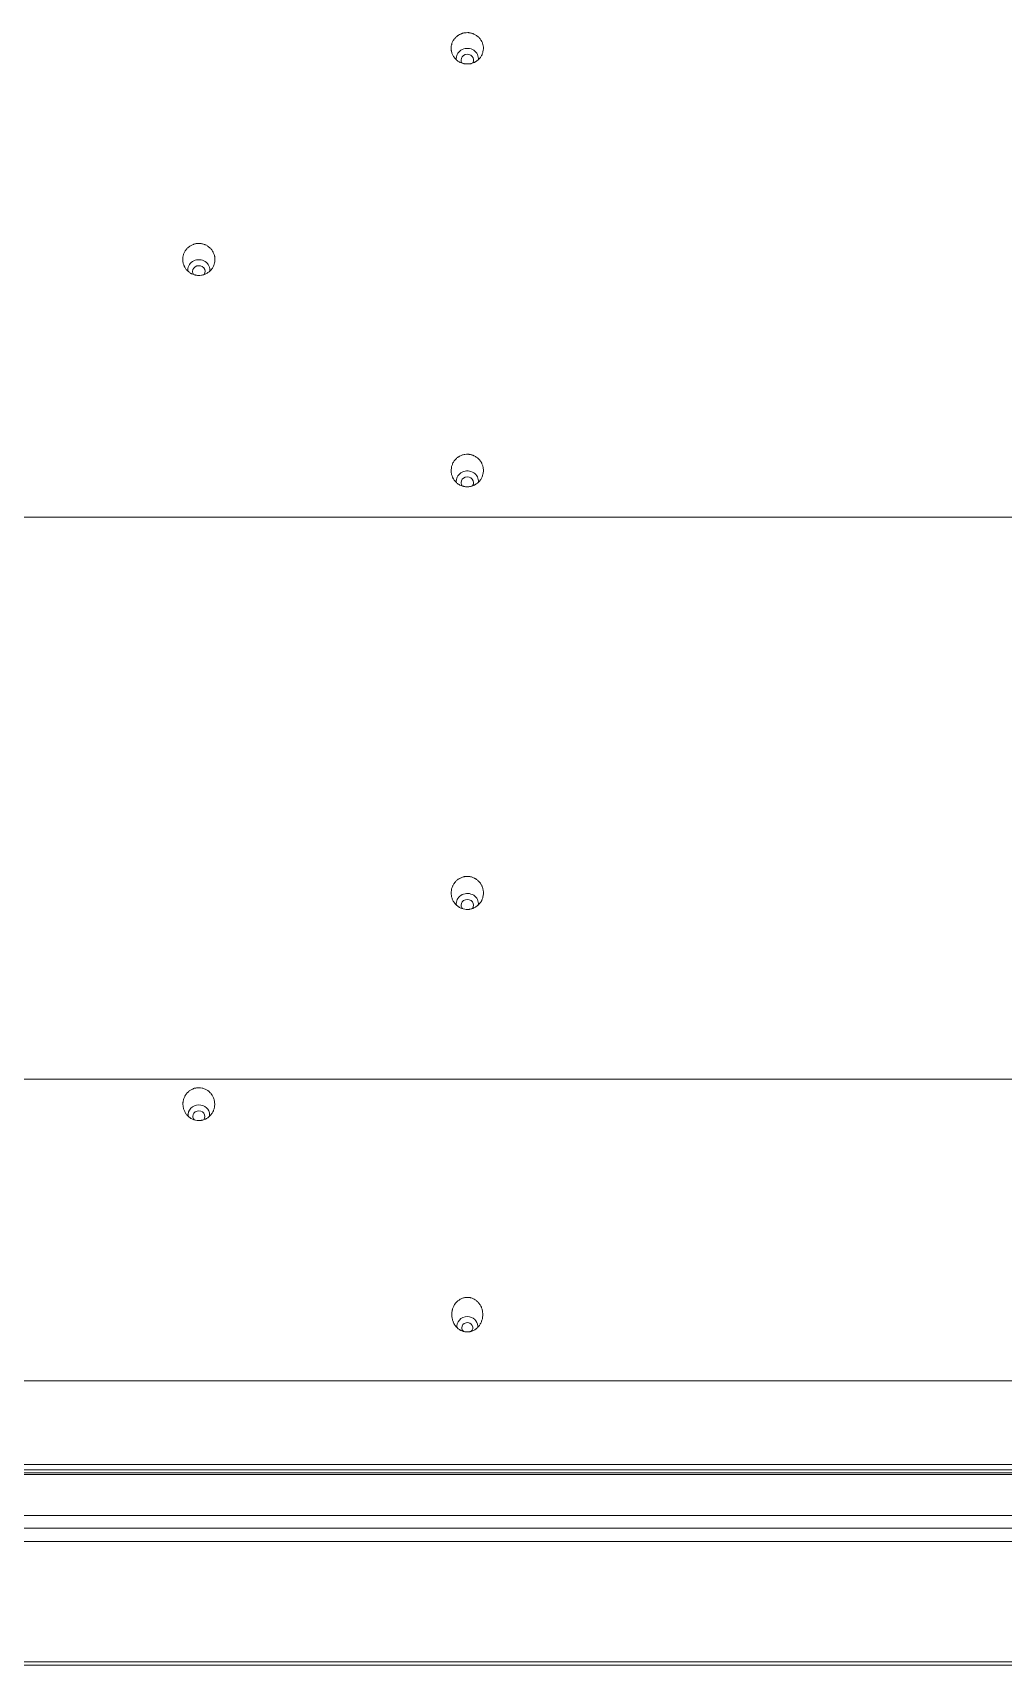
# Model space of a CAD drawing. Header units: inches. Extents: x 3778 to 56227, y -16914 to 35091.
# Drawn here: x 12644.5 to 12704.4, y 8364.6 to 8465.4 of the extents above; entities that cross this region are included whole.
import ezdxf

# ---------------------------------------------------------------- set-up
doc = ezdxf.new("R2010")
doc.units = ezdxf.units.IN
doc.header["$LTSCALE"] = 100
doc.header["$MEASUREMENT"] = 0
doc.layers.add('mark-B', color=2, linetype='Continuous', lineweight=20)
doc.layers.add('RC-LIGHT', color=7, linetype='Continuous')

# ---------------------------------------------------------------- blocks, each defined once
blk = doc.blocks.new('무풍1way 일반')
at = {"layer": 'mark-B'}
for centre, major_axis, start_param, end_param in [((-128.03, -411.21), (-0.641, 0), 6.140244, 6.283185), ((-128.03, -411.21), (-0.641, 0), 0, 1.570794), ((-128.03, -411.11), (0.346, 0), 2.274711, 6.283185), ((-128.03, -411.21), (-0.641, 0), 1.570794, 3.322627), ((-128.03, -411.11), (0.346, 0), 0, 0.786376), ((-111.46, -424.26), (-0.666, 0), 6.13553, 6.283185), ((-111.46, -424.26), (-0.666, 0), 0, 1.5708), ((-111.46, -424.16), (0.372, 0), 2.50954, 6.283185), ((-111.46, -424.26), (-0.666, 0), 1.570794, 3.286499), ((-111.46, -424.16), (0.372, 0), 0, 0.653554), ((-128.03, -437.3), (-0.681, 0), 6.121197, 6.283185), ((-128.03, -437.3), (-0.681, 0), 0, 3.287283), ((-128.03, -437.2), (0.387, 0), 2.50895, 6.283185), ((-128.03, -437.2), (0.387, 0), 0, 0.657668), ((-128.03, -463.39), (-0.681, 0), 0, 3.286696), ((-128.03, -463.39), (-0.681, 0), 6.152808, 6.283185), ((-128.03, -463.29), (0.387, 0), 2.546164, 6.283185), ((-128.03, -463.29), (0.387, 0), 0, 0.595424), ((-111.46, -476.43), (-0.681, 0), 0, 3.280312), ((-111.46, -476.43), (-0.681, 0), 6.164986, 6.283185), ((-111.46, -476.33), (0.387, 0), 2.580027, 6.283185), ((-111.46, -476.33), (0.387, 0), 0, 0.55135), ((-128.03, -489.48), (-0.681, 0), 0, 3.274128), ((-128.03, -489.48), (-0.681, 0), 6.176466, 6.283185), ((-128.03, -489.38), (0.387, 0), 2.613321, 6.283185), ((-128.03, -489.38), (0.387, 0), 0, 0.511099)]:
    blk.add_ellipse(centre, major_axis=major_axis, ratio=0.913545, start_param=start_param, end_param=end_param, dxfattribs=at)
for points, degree in [([(-425.15, -390.27), (-283.44, -390.27), (-141.72, -390.27), (0, -390.27)], 3), ([(-425.15, -390.27), (-283.44, -390.27), (-141.72, -390.27), (0, -390.27)], 3), ([(-426.89, -399.52), (-213.45, -399.52), (0, -399.52)], 2), ([(-426.89, -399.52), (-213.45, -399.52), (0, -399.52)], 2), ([(-427.34, -402.34), (-284.89, -402.34), (-142.45, -402.34), (0, -402.34)], 3), ([(0, -402.66), (-142.45, -402.66), (-284.89, -402.66), (-427.34, -402.66)], 3), ([(0, -407.82), (-145.51, -407.82), (-291.01, -407.82), (-436.52, -407.82)], 3), ([(0, -426.45), (-146.42, -426.45), (-292.84, -426.45), (-439.26, -426.45)], 3), ([(-439.14, -461.16), (-292.76, -461.16), (-146.38, -461.16), (0, -461.16)], 3)]:
    blk.add_open_spline(points, degree=degree, dxfattribs=at)
for points, knots in [([(0, -390.48), (-70.86, -390.48), (-141.72, -390.48), (-248.01, -390.48), (-301.15, -390.48), (-363.15, -390.48), (-394.15, -390.48), (-411.87, -390.48), (-420.73, -390.48), (-425.15, -390.48)], [0, 0, 0, 0, 0.5, 0.5, 0.75, 0.875, 0.9375, 0.96875, 1, 1, 1, 1]), ([(0, -390.48), (-70.86, -390.48), (-141.72, -390.48), (-248.01, -390.48), (-301.15, -390.48), (-363.15, -390.48), (-394.15, -390.48), (-411.87, -390.48), (-420.73, -390.48), (-425.15, -390.48)], [0, 0, 0, 0, 0.5, 0.5, 0.75, 0.875, 0.9375, 0.96875, 1, 1, 1, 1]), ([(0, -397.9), (-35.56, -397.9), (-106.68, -397.9), (-213.36, -397.9), (-302.26, -397.9), (-364.49, -397.9), (-395.6, -397.9), (-413.38, -397.9), (-422.27, -397.9), (-426.72, -397.9)], [0, 0, 0, 0, 0.25, 0.5, 0.75, 0.875, 0.9375, 0.96875, 1, 1, 1, 1]), ([(0, -397.9), (-35.56, -397.9), (-106.68, -397.9), (-213.36, -397.9), (-302.26, -397.9), (-364.49, -397.9), (-395.6, -397.9), (-413.38, -397.9), (-422.27, -397.9), (-426.72, -397.9)], [0, 0, 0, 0, 0.25, 0.5, 0.75, 0.875, 0.9375, 0.96875, 1, 1, 1, 1]), ([(-426.89, -398.74), (-422.45, -398.74), (-418, -398.74), (-409.11, -398.74), (-404.66, -398.74), (-391.32, -398.74), (-382.43, -398.74), (-355.74, -398.74), (-302.38, -398.74), (-249.02, -398.74), (-142.3, -398.74), (-71.15, -398.74), (0, -398.74)], [0, 0, 0, 0, 0.03125, 0.03125, 0.0625, 0.0625, 0.125, 0.125, 0.25, 0.5, 0.5, 1, 1, 1, 1]), ([(-426.89, -398.74), (-422.45, -398.74), (-418, -398.74), (-409.11, -398.74), (-404.66, -398.74), (-391.32, -398.74), (-382.43, -398.74), (-355.74, -398.74), (-302.38, -398.74), (-249.02, -398.74), (-142.3, -398.74), (-71.15, -398.74), (0, -398.74)], [0, 0, 0, 0, 0.03125, 0.03125, 0.0625, 0.0625, 0.125, 0.125, 0.25, 0.5, 0.5, 1, 1, 1, 1]), ([(-426.89, -402.05), (-422.44, -402.05), (-418, -402.05), (-409.1, -402.05), (-404.66, -402.05), (-391.32, -402.05), (-382.42, -402.05), (-355.74, -402.05), (-337.96, -402.05), (-284.59, -402.05), (-249.02, -402.05), (-142.3, -402.05), (-71.15, -402.05), (0, -402.05)], [0, 0, 0, 0, 0.03125, 0.03125, 0.0625, 0.0625, 0.125, 0.125, 0.25, 0.25, 0.5, 0.5, 1, 1, 1, 1]), ([(0, -402.14), (-71.15, -402.14), (-142.3, -402.14), (-249.02, -402.14), (-284.59, -402.14), (-337.95, -402.14), (-355.74, -402.14), (-382.42, -402.14), (-391.31, -402.14), (-404.65, -402.14), (-409.1, -402.14), (-417.99, -402.14), (-422.44, -402.14), (-426.89, -402.14)], [0, 0, 0, 0, 0.5, 0.5, 0.75, 0.75, 0.875, 0.875, 0.9375, 0.9375, 0.96875, 0.96875, 1, 1, 1, 1]), ([(-127.15, -411.49), (-127.12, -411.55), (-127.11, -411.61), (-127.09, -411.71), (-127.08, -411.74), (-127.07, -411.79), (-127.07, -411.81), (-127.07, -411.84), (-127.07, -411.86), (-127.07, -411.94), (-127.07, -412.01), (-127.08, -412.11), (-127.09, -412.14), (-127.1, -412.19), (-127.1, -412.2), (-127.11, -412.24), (-127.12, -412.25), (-127.14, -412.33), (-127.17, -412.39), (-127.21, -412.48), (-127.23, -412.51), (-127.25, -412.55), (-127.26, -412.57), (-127.28, -412.59), (-127.29, -412.61), (-127.34, -412.67), (-127.39, -412.72), (-127.46, -412.78), (-127.49, -412.8), (-127.53, -412.83), (-127.55, -412.84), (-127.57, -412.86), (-127.59, -412.87), (-127.66, -412.91), (-127.72, -412.93), (-127.82, -412.96), (-127.85, -412.97), (-127.92, -412.98), (-127.95, -412.98), (-128.05, -412.99), (-128.12, -412.98), (-128.2, -412.97), (-128.21, -412.96), (-128.25, -412.96), (-128.26, -412.95), (-128.31, -412.94), (-128.34, -412.93), (-128.4, -412.9), (-128.43, -412.89), (-128.49, -412.85), (-128.52, -412.83), (-128.6, -412.78), (-128.65, -412.73), (-128.74, -412.63), (-128.78, -412.58), (-128.83, -412.5), (-128.85, -412.47), (-128.87, -412.42), (-128.88, -412.41), (-128.89, -412.38), (-128.9, -412.36), (-128.93, -412.29), (-128.95, -412.22), (-128.96, -412.14), (-128.97, -412.12), (-128.97, -412.09), (-128.97, -412.07), (-128.98, -412.02), (-128.98, -411.99), (-128.99, -411.89), (-128.98, -411.83), (-128.97, -411.74), (-128.97, -411.73), (-128.96, -411.7), (-128.96, -411.68), (-128.95, -411.63), (-128.94, -411.6), (-128.91, -411.5), (-128.89, -411.44), (-128.85, -411.37), (-128.84, -411.35), (-128.82, -411.33), (-128.82, -411.31), (-128.79, -411.27), (-128.77, -411.24), (-128.71, -411.16), (-128.66, -411.12), (-128.6, -411.06), (-128.59, -411.05), (-128.56, -411.03), (-128.55, -411.02), (-128.51, -410.99), (-128.48, -410.97), (-128.39, -410.93), (-128.33, -410.9), (-128.25, -410.88), (-128.23, -410.87), (-128.2, -410.87), (-128.19, -410.86), (-128.14, -410.85), (-128.07, -410.85), (-128, -410.85), (-127.95, -410.85), (-127.94, -410.85), (-127.9, -410.86), (-127.89, -410.86), (-127.81, -410.87), (-127.74, -410.89), (-127.67, -410.93), (-127.65, -410.93), (-127.62, -410.95), (-127.58, -410.97), (-127.51, -411.02), (-127.45, -411.06), (-127.42, -411.09), (-127.41, -411.1), (-127.38, -411.13), (-127.37, -411.14), (-127.31, -411.2), (-127.27, -411.25), (-127.23, -411.32), (-127.22, -411.34), (-127.21, -411.37), (-127.19, -411.4), (-127.18, -411.43), (-127.16, -411.46), (-127.16, -411.47), (-127.15, -411.49)], [0, 0, 0, 0, 0.03125, 0.03125, 0.046875, 0.046875, 0.054688, 0.054688, 0.0625, 0.0625, 0.09375, 0.09375, 0.109375, 0.109375, 0.117188, 0.117188, 0.125, 0.125, 0.15625, 0.15625, 0.171875, 0.171875, 0.179688, 0.179688, 0.1875, 0.1875, 0.21875, 0.21875, 0.234375, 0.234375, 0.242188, 0.242188, 0.25, 0.25, 0.28125, 0.28125, 0.296875, 0.296875, 0.3125, 0.3125, 0.34375, 0.34375, 0.351563, 0.351563, 0.359375, 0.359375, 0.375, 0.375, 0.390625, 0.390625, 0.40625, 0.40625, 0.4375, 0.4375, 0.46875, 0.46875, 0.484375, 0.484375, 0.492188, 0.492188, 0.5, 0.5, 0.53125, 0.53125, 0.539063, 0.539063, 0.546875, 0.546875, 0.5625, 0.5625, 0.59375, 0.59375, 0.601562, 0.601562, 0.609375, 0.609375, 0.625, 0.625, 0.65625, 0.65625, 0.664062, 0.664062, 0.671875, 0.671875, 0.6875, 0.6875, 0.71875, 0.71875, 0.726562, 0.726562, 0.734375, 0.734375, 0.75, 0.75, 0.78125, 0.78125, 0.789062, 0.789062, 0.796875, 0.796875, 0.8125, 0.828125, 0.828125, 0.835937, 0.835937, 0.84375, 0.84375, 0.875, 0.875, 0.882812, 0.882812, 0.890625, 0.90625, 0.921875, 0.921875, 0.929687, 0.929687, 0.9375, 0.9375, 0.96875, 0.96875, 0.976562, 0.976562, 0.984375, 0.992187, 0.992187, 1, 1, 1, 1]), ([(-110.64, -424.36), (-110.6, -424.42), (-110.57, -424.48), (-110.53, -424.6), (-110.51, -424.66), (-110.49, -424.74), (-110.49, -424.76), (-110.49, -424.79), (-110.48, -424.84), (-110.48, -424.92), (-110.48, -424.98), (-110.48, -425.03), (-110.49, -425.05), (-110.49, -425.08), (-110.49, -425.1), (-110.51, -425.18), (-110.53, -425.24), (-110.56, -425.33), (-110.58, -425.36), (-110.6, -425.4), (-110.61, -425.42), (-110.62, -425.45), (-110.63, -425.46), (-110.67, -425.53), (-110.71, -425.58), (-110.78, -425.65), (-110.81, -425.67), (-110.86, -425.72), (-110.88, -425.74), (-110.96, -425.79), (-111.02, -425.82), (-111.11, -425.86), (-111.14, -425.88), (-111.2, -425.9), (-111.27, -425.91), (-111.33, -425.92), (-111.38, -425.93), (-111.4, -425.93), (-111.43, -425.93), (-111.44, -425.93), (-111.53, -425.93), (-111.59, -425.92), (-111.69, -425.9), (-111.72, -425.89), (-111.78, -425.87), (-111.81, -425.86), (-111.9, -425.82), (-111.96, -425.79), (-112.03, -425.74), (-112.04, -425.73), (-112.07, -425.71), (-112.1, -425.68), (-112.16, -425.62), (-112.2, -425.58), (-112.23, -425.54), (-112.24, -425.52), (-112.26, -425.5), (-112.27, -425.48), (-112.32, -425.41), (-112.34, -425.36), (-112.38, -425.26), (-112.39, -425.23), (-112.41, -425.17), (-112.42, -425.14), (-112.43, -425.04), (-112.44, -424.98), (-112.44, -424.88), (-112.44, -424.85), (-112.43, -424.78), (-112.43, -424.75), (-112.41, -424.65), (-112.39, -424.59), (-112.36, -424.52), (-112.35, -424.5), (-112.34, -424.47), (-112.32, -424.43), (-112.28, -424.36), (-112.24, -424.3), (-112.21, -424.27), (-112.2, -424.25), (-112.18, -424.23), (-112.17, -424.22), (-112.11, -424.16), (-112.06, -424.11), (-111.98, -424.06), (-111.95, -424.04), (-111.91, -424.02), (-111.9, -424.01), (-111.87, -423.99), (-111.85, -423.99), (-111.78, -423.95), (-111.72, -423.93), (-111.64, -423.92), (-111.62, -423.91), (-111.59, -423.91), (-111.57, -423.91), (-111.52, -423.9), (-111.49, -423.9), (-111.39, -423.9), (-111.32, -423.91), (-111.23, -423.93), (-111.2, -423.94), (-111.13, -423.96), (-111.07, -423.98), (-111.01, -424.01), (-110.97, -424.03), (-110.96, -424.04), (-110.93, -424.06), (-110.92, -424.07), (-110.85, -424.12), (-110.8, -424.16), (-110.73, -424.23), (-110.71, -424.26), (-110.67, -424.31), (-110.65, -424.34), (-110.64, -424.36)], [0, 0, 0, 0, 0.03125, 0.03125, 0.0625, 0.0625, 0.070313, 0.070313, 0.078125, 0.09375, 0.109375, 0.109375, 0.117188, 0.117188, 0.125, 0.125, 0.15625, 0.15625, 0.171875, 0.171875, 0.179688, 0.179688, 0.1875, 0.1875, 0.21875, 0.21875, 0.234375, 0.234375, 0.25, 0.25, 0.28125, 0.28125, 0.296875, 0.296875, 0.3125, 0.328125, 0.328125, 0.335937, 0.335937, 0.34375, 0.34375, 0.375, 0.375, 0.390625, 0.390625, 0.40625, 0.40625, 0.4375, 0.4375, 0.445312, 0.445312, 0.453125, 0.46875, 0.484375, 0.484375, 0.492187, 0.492187, 0.5, 0.5, 0.53125, 0.53125, 0.546875, 0.546875, 0.5625, 0.5625, 0.59375, 0.59375, 0.609375, 0.609375, 0.625, 0.625, 0.65625, 0.65625, 0.664063, 0.664063, 0.671875, 0.6875, 0.703125, 0.703125, 0.710938, 0.710938, 0.71875, 0.71875, 0.75, 0.75, 0.765625, 0.765625, 0.773438, 0.773438, 0.78125, 0.78125, 0.8125, 0.8125, 0.820313, 0.820313, 0.828125, 0.828125, 0.84375, 0.84375, 0.875, 0.875, 0.890625, 0.890625, 0.90625, 0.921875, 0.921875, 0.929688, 0.929688, 0.9375, 0.9375, 0.96875, 0.96875, 0.984375, 0.984375, 1, 1, 1, 1]), ([(-129.02, -437.9), (-129.02, -437.83), (-129, -437.7), (-128.95, -437.58), (-128.92, -437.5), (-128.91, -437.49), (-128.9, -437.46), (-128.87, -437.42), (-128.83, -437.35), (-128.79, -437.3), (-128.75, -437.26), (-128.74, -437.25), (-128.72, -437.22), (-128.71, -437.21), (-128.65, -437.16), (-128.6, -437.12), (-128.51, -437.06), (-128.48, -437.05), (-128.44, -437.03), (-128.42, -437.02), (-128.39, -437.01), (-128.38, -437), (-128.3, -436.97), (-128.23, -436.96), (-128.15, -436.94), (-128.14, -436.94), (-128.1, -436.94), (-128.09, -436.94), (-128.04, -436.94), (-128, -436.94), (-127.9, -436.94), (-127.84, -436.95), (-127.71, -436.99), (-127.65, -437.01), (-127.56, -437.05), (-127.53, -437.07), (-127.49, -437.1), (-127.47, -437.11), (-127.45, -437.13), (-127.43, -437.14), (-127.37, -437.19), (-127.32, -437.23), (-127.27, -437.29), (-127.26, -437.31), (-127.24, -437.33), (-127.23, -437.35), (-127.2, -437.39), (-127.18, -437.42), (-127.13, -437.5), (-127.11, -437.56), (-127.06, -437.69), (-127.05, -437.75), (-127.04, -437.85), (-127.03, -437.88), (-127.03, -437.95), (-127.03, -437.98), (-127.04, -438.08), (-127.05, -438.14), (-127.07, -438.24), (-127.08, -438.27), (-127.1, -438.31), (-127.1, -438.33), (-127.11, -438.36), (-127.12, -438.38), (-127.15, -438.45), (-127.19, -438.51), (-127.24, -438.57), (-127.25, -438.59), (-127.27, -438.61), (-127.28, -438.62), (-127.31, -438.66), (-127.33, -438.69), (-127.4, -438.75), (-127.46, -438.79), (-127.53, -438.84), (-127.54, -438.84), (-127.57, -438.86), (-127.62, -438.88), (-127.69, -438.92), (-127.75, -438.93), (-127.8, -438.95), (-127.82, -438.95), (-127.85, -438.96), (-127.87, -438.96), (-127.95, -438.97), (-128.02, -438.98), (-128.12, -438.97), (-128.15, -438.97), (-128.21, -438.96), (-128.25, -438.95), (-128.34, -438.92), (-128.4, -438.9), (-128.48, -438.86), (-128.49, -438.85), (-128.52, -438.84), (-128.57, -438.81), (-128.63, -438.76), (-128.68, -438.72), (-128.73, -438.68), (-128.75, -438.65), (-128.82, -438.58), (-128.86, -438.52), (-128.9, -438.45), (-128.9, -438.44), (-128.92, -438.41), (-128.93, -438.39), (-128.95, -438.35), (-128.96, -438.32), (-128.99, -438.22), (-129, -438.16), (-129.02, -438.06), (-129.02, -438.03), (-129.02, -437.96), (-129.02, -437.93), (-129.02, -437.9)], [0, 0, 0, 0, 0.03125, 0.0625, 0.0625, 0.070312, 0.070312, 0.078125, 0.09375, 0.109375, 0.109375, 0.117187, 0.117187, 0.125, 0.125, 0.15625, 0.15625, 0.171875, 0.171875, 0.179687, 0.179687, 0.1875, 0.1875, 0.21875, 0.21875, 0.226562, 0.226562, 0.234375, 0.234375, 0.25, 0.25, 0.28125, 0.28125, 0.3125, 0.3125, 0.328125, 0.328125, 0.335938, 0.335938, 0.34375, 0.34375, 0.375, 0.375, 0.382813, 0.382813, 0.390625, 0.390625, 0.40625, 0.40625, 0.4375, 0.4375, 0.46875, 0.46875, 0.484375, 0.484375, 0.5, 0.5, 0.53125, 0.53125, 0.546875, 0.546875, 0.554688, 0.554688, 0.5625, 0.5625, 0.59375, 0.59375, 0.601563, 0.601563, 0.609375, 0.609375, 0.625, 0.625, 0.65625, 0.65625, 0.664063, 0.664063, 0.671875, 0.6875, 0.703125, 0.703125, 0.710938, 0.710938, 0.71875, 0.71875, 0.75, 0.75, 0.765625, 0.765625, 0.78125, 0.78125, 0.8125, 0.8125, 0.820313, 0.820313, 0.828125, 0.84375, 0.859375, 0.859375, 0.875, 0.875, 0.90625, 0.90625, 0.914063, 0.914063, 0.921875, 0.921875, 0.9375, 0.9375, 0.96875, 0.96875, 0.984375, 0.984375, 1, 1, 1, 1]), ([(-129.02, -463.99), (-129.02, -463.92), (-129.01, -463.86), (-128.98, -463.76), (-128.97, -463.73), (-128.95, -463.67), (-128.94, -463.64), (-128.9, -463.55), (-128.87, -463.49), (-128.81, -463.42), (-128.79, -463.39), (-128.76, -463.35), (-128.75, -463.34), (-128.72, -463.32), (-128.71, -463.31), (-128.65, -463.25), (-128.6, -463.21), (-128.53, -463.17), (-128.51, -463.16), (-128.49, -463.14), (-128.47, -463.14), (-128.43, -463.11), (-128.4, -463.1), (-128.3, -463.07), (-128.24, -463.05), (-128.14, -463.04), (-128.11, -463.03), (-128.04, -463.03), (-127.98, -463.03), (-127.91, -463.04), (-127.86, -463.04), (-127.85, -463.05), (-127.81, -463.05), (-127.8, -463.06), (-127.72, -463.08), (-127.66, -463.1), (-127.58, -463.14), (-127.57, -463.14), (-127.54, -463.16), (-127.52, -463.17), (-127.48, -463.19), (-127.45, -463.21), (-127.38, -463.27), (-127.33, -463.32), (-127.24, -463.42), (-127.2, -463.47), (-127.15, -463.55), (-127.14, -463.58), (-127.12, -463.63), (-127.11, -463.64), (-127.1, -463.67), (-127.09, -463.69), (-127.07, -463.76), (-127.05, -463.83), (-127.04, -463.91), (-127.04, -463.92), (-127.03, -463.95), (-127.03, -463.97), (-127.03, -464.02), (-127.03, -464.05), (-127.04, -464.15), (-127.05, -464.21), (-127.07, -464.31), (-127.08, -464.34), (-127.1, -464.4), (-127.11, -464.43), (-127.15, -464.52), (-127.19, -464.57), (-127.24, -464.65), (-127.26, -464.68), (-127.31, -464.73), (-127.35, -464.78), (-127.4, -464.82), (-127.44, -464.85), (-127.45, -464.86), (-127.48, -464.88), (-127.5, -464.88), (-127.57, -464.93), (-127.63, -464.96), (-127.72, -464.99), (-127.75, -465), (-127.81, -465.02), (-127.85, -465.02), (-127.94, -465.04), (-128.01, -465.04), (-128.09, -465.04), (-128.11, -465.04), (-128.14, -465.03), (-128.19, -465.03), (-128.27, -465.01), (-128.33, -464.99), (-128.38, -464.97), (-128.4, -464.97), (-128.43, -464.95), (-128.44, -464.95), (-128.52, -464.91), (-128.57, -464.88), (-128.65, -464.82), (-128.68, -464.8), (-128.72, -464.75), (-128.75, -464.73), (-128.81, -464.66), (-128.85, -464.6), (-128.89, -464.53), (-128.9, -464.52), (-128.91, -464.49), (-128.94, -464.44), (-128.97, -464.37), (-128.98, -464.31), (-129, -464.26), (-129, -464.24), (-129.01, -464.21), (-129.01, -464.2), (-129.02, -464.12), (-129.02, -464.05), (-129.02, -463.99)], [0, 0, 0, 0, 0.03125, 0.03125, 0.046875, 0.046875, 0.0625, 0.0625, 0.09375, 0.09375, 0.109375, 0.109375, 0.117188, 0.117188, 0.125, 0.125, 0.15625, 0.15625, 0.164063, 0.164063, 0.171875, 0.171875, 0.1875, 0.1875, 0.21875, 0.21875, 0.234375, 0.234375, 0.25, 0.265625, 0.265625, 0.273438, 0.273438, 0.28125, 0.28125, 0.3125, 0.3125, 0.320313, 0.320313, 0.328125, 0.328125, 0.34375, 0.34375, 0.375, 0.375, 0.40625, 0.40625, 0.421875, 0.421875, 0.429688, 0.429688, 0.4375, 0.4375, 0.46875, 0.46875, 0.476563, 0.476563, 0.484375, 0.484375, 0.5, 0.5, 0.53125, 0.53125, 0.546875, 0.546875, 0.5625, 0.5625, 0.59375, 0.59375, 0.609375, 0.609375, 0.625, 0.640625, 0.640625, 0.648438, 0.648438, 0.65625, 0.65625, 0.6875, 0.6875, 0.703125, 0.703125, 0.71875, 0.71875, 0.75, 0.75, 0.757813, 0.757813, 0.765625, 0.78125, 0.796875, 0.796875, 0.804688, 0.804688, 0.8125, 0.8125, 0.84375, 0.84375, 0.859375, 0.859375, 0.875, 0.875, 0.90625, 0.90625, 0.914063, 0.914063, 0.921875, 0.9375, 0.953125, 0.953125, 0.960938, 0.960938, 0.96875, 0.96875, 1, 1, 1, 1]), ([(-112.45, -477.03), (-112.45, -476.97), (-112.44, -476.9), (-112.42, -476.81), (-112.41, -476.78), (-112.39, -476.72), (-112.38, -476.69), (-112.34, -476.6), (-112.3, -476.54), (-112.25, -476.47), (-112.23, -476.44), (-112.18, -476.39), (-112.16, -476.37), (-112.09, -476.3), (-112.04, -476.26), (-111.95, -476.21), (-111.92, -476.2), (-111.87, -476.17), (-111.81, -476.14), (-111.74, -476.12), (-111.68, -476.11), (-111.65, -476.1), (-111.55, -476.08), (-111.48, -476.08), (-111.39, -476.08), (-111.35, -476.09), (-111.3, -476.09), (-111.29, -476.1), (-111.26, -476.1), (-111.24, -476.11), (-111.16, -476.13), (-111.1, -476.15), (-111.02, -476.18), (-111.01, -476.19), (-110.98, -476.2), (-110.97, -476.21), (-110.92, -476.24), (-110.9, -476.26), (-110.82, -476.31), (-110.77, -476.36), (-110.68, -476.45), (-110.64, -476.5), (-110.59, -476.59), (-110.58, -476.61), (-110.55, -476.66), (-110.55, -476.67), (-110.54, -476.7), (-110.53, -476.72), (-110.5, -476.79), (-110.49, -476.85), (-110.47, -476.93), (-110.47, -476.95), (-110.47, -476.98), (-110.47, -477), (-110.46, -477.04), (-110.46, -477.08), (-110.47, -477.17), (-110.48, -477.24), (-110.49, -477.31), (-110.5, -477.33), (-110.51, -477.36), (-110.52, -477.41), (-110.55, -477.48), (-110.58, -477.54), (-110.61, -477.59), (-110.63, -477.62), (-110.69, -477.7), (-110.73, -477.75), (-110.8, -477.81), (-110.83, -477.83), (-110.88, -477.87), (-110.91, -477.89), (-110.99, -477.94), (-111.05, -477.97), (-111.13, -478), (-111.14, -478), (-111.17, -478.01), (-111.19, -478.02), (-111.24, -478.03), (-111.27, -478.04), (-111.37, -478.05), (-111.43, -478.06), (-111.51, -478.05), (-111.53, -478.05), (-111.56, -478.05), (-111.61, -478.04), (-111.69, -478.03), (-111.76, -478.01), (-111.8, -477.99), (-111.82, -477.99), (-111.85, -477.98), (-111.86, -477.97), (-111.94, -477.94), (-111.99, -477.9), (-112.07, -477.85), (-112.1, -477.82), (-112.15, -477.78), (-112.17, -477.76), (-112.24, -477.69), (-112.27, -477.64), (-112.32, -477.57), (-112.32, -477.55), (-112.34, -477.52), (-112.36, -477.48), (-112.39, -477.41), (-112.41, -477.35), (-112.43, -477.3), (-112.43, -477.29), (-112.44, -477.25), (-112.44, -477.24), (-112.45, -477.16), (-112.45, -477.09), (-112.45, -477.03)], [0, 0, 0, 0, 0.03125, 0.03125, 0.046875, 0.046875, 0.0625, 0.0625, 0.09375, 0.09375, 0.109375, 0.109375, 0.125, 0.125, 0.15625, 0.15625, 0.171875, 0.171875, 0.1875, 0.203125, 0.203125, 0.21875, 0.21875, 0.25, 0.25, 0.265625, 0.265625, 0.273437, 0.273437, 0.28125, 0.28125, 0.3125, 0.3125, 0.320312, 0.320312, 0.328125, 0.328125, 0.34375, 0.34375, 0.375, 0.375, 0.40625, 0.40625, 0.421875, 0.421875, 0.429687, 0.429687, 0.4375, 0.4375, 0.46875, 0.46875, 0.476562, 0.476562, 0.484375, 0.484375, 0.5, 0.5, 0.53125, 0.53125, 0.539062, 0.539062, 0.546875, 0.5625, 0.578125, 0.578125, 0.59375, 0.59375, 0.625, 0.625, 0.640625, 0.640625, 0.65625, 0.65625, 0.6875, 0.6875, 0.695312, 0.695312, 0.703125, 0.703125, 0.71875, 0.71875, 0.75, 0.75, 0.757812, 0.757812, 0.765625, 0.78125, 0.796875, 0.796875, 0.804687, 0.804687, 0.8125, 0.8125, 0.84375, 0.84375, 0.859375, 0.859375, 0.875, 0.875, 0.90625, 0.90625, 0.914062, 0.914062, 0.921875, 0.9375, 0.953125, 0.953125, 0.960937, 0.960937, 0.96875, 0.96875, 1, 1, 1, 1]), ([(-129.02, -490.07), (-129.02, -490.01), (-129.01, -489.95), (-128.99, -489.86), (-128.98, -489.83), (-128.96, -489.77), (-128.95, -489.74), (-128.91, -489.65), (-128.87, -489.6), (-128.82, -489.52), (-128.8, -489.49), (-128.76, -489.44), (-128.73, -489.42), (-128.66, -489.36), (-128.61, -489.32), (-128.54, -489.28), (-128.53, -489.27), (-128.5, -489.25), (-128.46, -489.23), (-128.38, -489.2), (-128.32, -489.18), (-128.27, -489.17), (-128.26, -489.16), (-128.22, -489.15), (-128.21, -489.15), (-128.13, -489.14), (-128.06, -489.13), (-127.96, -489.14), (-127.93, -489.14), (-127.88, -489.15), (-127.87, -489.15), (-127.83, -489.15), (-127.82, -489.16), (-127.74, -489.18), (-127.68, -489.2), (-127.6, -489.23), (-127.59, -489.24), (-127.56, -489.25), (-127.54, -489.26), (-127.5, -489.28), (-127.47, -489.3), (-127.39, -489.35), (-127.35, -489.4), (-127.28, -489.47), (-127.26, -489.49), (-127.22, -489.54), (-127.18, -489.59), (-127.15, -489.65), (-127.12, -489.7), (-127.11, -489.73), (-127.07, -489.82), (-127.06, -489.88), (-127.04, -489.96), (-127.04, -489.98), (-127.04, -490.01), (-127.04, -490.02), (-127.03, -490.07), (-127.03, -490.1), (-127.03, -490.2), (-127.04, -490.26), (-127.06, -490.34), (-127.07, -490.35), (-127.07, -490.38), (-127.09, -490.43), (-127.12, -490.5), (-127.15, -490.56), (-127.17, -490.6), (-127.18, -490.61), (-127.2, -490.64), (-127.21, -490.65), (-127.25, -490.72), (-127.3, -490.76), (-127.37, -490.83), (-127.39, -490.85), (-127.43, -490.88), (-127.44, -490.89), (-127.47, -490.91), (-127.48, -490.91), (-127.55, -490.96), (-127.61, -490.98), (-127.69, -491.01), (-127.7, -491.02), (-127.73, -491.03), (-127.75, -491.03), (-127.8, -491.05), (-127.83, -491.05), (-127.93, -491.07), (-127.99, -491.07), (-128.07, -491.07), (-128.09, -491.07), (-128.12, -491.07), (-128.17, -491.06), (-128.25, -491.05), (-128.31, -491.03), (-128.36, -491.01), (-128.38, -491.01), (-128.41, -491), (-128.42, -490.99), (-128.5, -490.96), (-128.55, -490.93), (-128.63, -490.87), (-128.66, -490.85), (-128.71, -490.81), (-128.73, -490.79), (-128.8, -490.72), (-128.84, -490.67), (-128.88, -490.6), (-128.89, -490.59), (-128.9, -490.56), (-128.93, -490.52), (-128.96, -490.45), (-128.98, -490.39), (-128.99, -490.34), (-128.99, -490.33), (-129, -490.29), (-129, -490.28), (-129.02, -490.2), (-129.02, -490.14), (-129.02, -490.07)], [0, 0, 0, 0, 0.03125, 0.03125, 0.046875, 0.046875, 0.0625, 0.0625, 0.09375, 0.09375, 0.109375, 0.109375, 0.125, 0.125, 0.15625, 0.15625, 0.164063, 0.164063, 0.171875, 0.1875, 0.203125, 0.203125, 0.210938, 0.210938, 0.21875, 0.21875, 0.25, 0.25, 0.265625, 0.265625, 0.273438, 0.273438, 0.28125, 0.28125, 0.3125, 0.3125, 0.320313, 0.320313, 0.328125, 0.328125, 0.34375, 0.34375, 0.375, 0.375, 0.390625, 0.390625, 0.40625, 0.421875, 0.421875, 0.4375, 0.4375, 0.46875, 0.46875, 0.476563, 0.476563, 0.484375, 0.484375, 0.5, 0.5, 0.53125, 0.53125, 0.539063, 0.539063, 0.546875, 0.5625, 0.578125, 0.578125, 0.585938, 0.585938, 0.59375, 0.59375, 0.625, 0.625, 0.640625, 0.640625, 0.648438, 0.648438, 0.65625, 0.65625, 0.6875, 0.6875, 0.695313, 0.695313, 0.703125, 0.703125, 0.71875, 0.71875, 0.75, 0.75, 0.757813, 0.757813, 0.765625, 0.78125, 0.796875, 0.796875, 0.804688, 0.804688, 0.8125, 0.8125, 0.84375, 0.84375, 0.859375, 0.859375, 0.875, 0.875, 0.90625, 0.90625, 0.914063, 0.914063, 0.921875, 0.9375, 0.953125, 0.953125, 0.960938, 0.960938, 0.96875, 0.96875, 1, 1, 1, 1])]:
    blk.add_open_spline(points, degree=3, knots=knots, dxfattribs=at)

msp = doc.modelspace()

# ---------------------------------------------------------------- block references
at = {"layer": 'RC-LIGHT', "rotation": 180}
msp.add_blockref('무풍1way 일반', (12543.31, 7974.32), dxfattribs=at)

doc.saveas('drawing.dxf')
